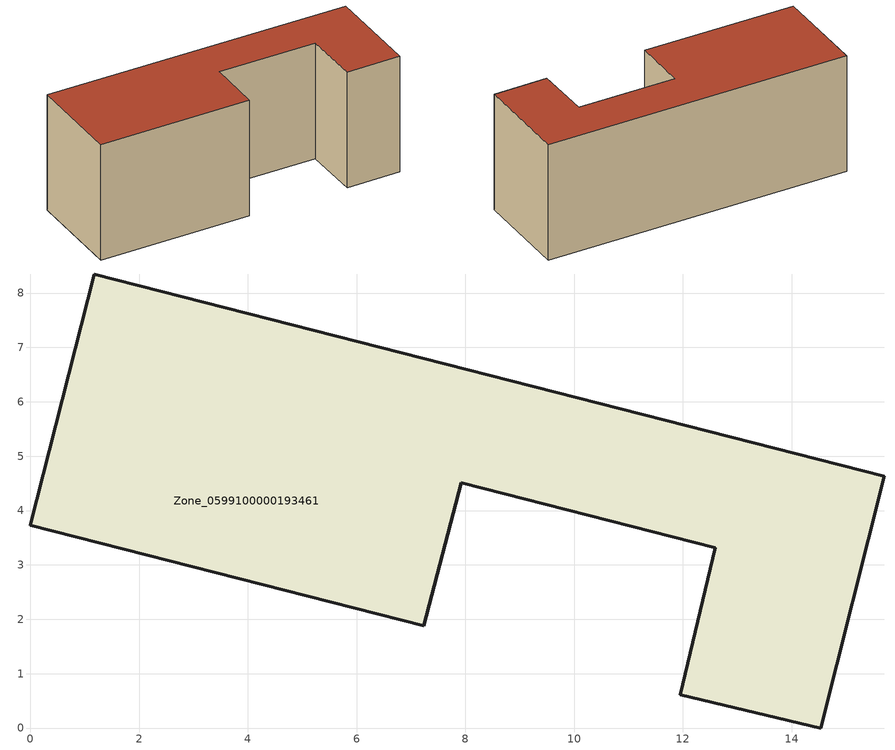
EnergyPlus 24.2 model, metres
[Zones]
Zone_0599100000193461
 floor ground (C_G): 0,3.73 1.17,8.35 15.7,4.63 14.53,0 11.95,0.61 12.59,3.32 7.92,4.51 7.23,1.88 z0
 wall outside (C_F): 1.17,8.35 0,3.73 7.23,1.88 7.92,4.51 12.59,3.32 11.95,0.61 14.53,0 15.7,4.63 1.17,8.35 z0:5.95
 roof outside (C_R): 14.53,0 15.7,4.63 1.17,8.35 0,3.73 7.23,1.88 7.92,4.51 12.59,3.32 11.95,0.61 z5.95
[BUILDING]
Pand.0599100000193461: North Axis=0; Terrain=City; Loads Convergence Tolerance Value=0.04; Temperature Convergence Tolerance Value=0.4; Solar Distribution=FullExterior; Maximum Number of Warmup Days=25; Minimum Number of Warmup Days=1
[Site:Location]
Rotterdam.The.Hague.AP_ZH_NLD Design_Conditions: Latitude=51.96; Longitude=4.45; Time Zone=1; Elevation=-4.5
[SITE:GROUNDTEMPERATURE:BUILDINGSURFACE]
18, 18, 18, 18, 18, 18, 18, 18, 18, 18, 18, 18
[MATERIAL] Thermal Absorptance=0.9; Solar Absorptance=0.7; Visible Absorptance=0.7
Name | Roughness | Thickness | Conductivity | Density | Specific Heat
G.TC.1946 | MediumSmooth | 0.15 | 1 | 540 | 1210
F.TC.1946 | Rough | 0.3 | 0.857143 | 1920 | 840
R.TC.1946 | MediumRough | 0.2 | 0.909091 | 1500 | 1000
[CONSTRUCTION]
C_G: G.TC.1946
C_F: F.TC.1946
C_R: R.TC.1946
[ZONE]
Zone_0599100000193461: Type=1; Multiplier=1; Ceiling Height=Autocalculate; Volume=Autocalculate; Floor Area=autocalculate; Part of Total Floor Area=Yes
[ZONEINFILTRATION:DESIGNFLOWRATE]
Infil_Zone_0599100000193461: Zone or ZoneList or Space or SpaceList=Zone_0599100000193461; Schedule=AlwaysOn; Design Flow Rate Calculation Method=Flow/Area; Flow Rate per Floor Area=0.003; Constant Term Coefficient=1; Temperature Term Coefficient=0; Velocity Term Coefficient=0; Velocity Squared Term Coefficient=0
[HVACTEMPLATE:ZONE:IDEALLOADSAIRSYSTEM]
Zone_0599100000193461: Maximum Heating Supply Air Temperature=50; Minimum Cooling Supply Air Temperature=13; Maximum Heating Supply Air Humidity Ratio=0.0156; Minimum Cooling Supply Air Humidity Ratio=0.0077; Heating Limit=NoLimit; Cooling Limit=NoLimit; Dehumidification Control Type=ConstantSensibleHeatRatio; Cooling Sensible Heat Ratio=0.7; Dehumidification Setpoint=60; Humidification Control Type=None; Humidification Setpoint=30; Outdoor Air Method=None; Outdoor Air Flow Rate per Person=0.00944; Outdoor Air Flow Rate per Zone Floor Area=0; Outdoor Air Flow Rate per Zone=0; Demand Controlled Ventilation Type=None; Outdoor Air Economizer Type=NoEconomizer; Heat Recovery Type=None; Sensible Heat Recovery Effectiveness=0.7; Latent Heat Recovery Effectiveness=0.65
[ZONECONTROL:THERMOSTAT]
ThermostatControl_Zone_0599100000193461: Zone or ZoneList=Zone_0599100000193461; Control Type Schedule=DualSetpointControlType; Control 1=Thermostat_Zone_0599100000193461; Temperature Difference Between Cutout And Setpoint=0
[THERMOSTATSETPOINT:DUALSETPOINT]
Thermostat_Zone_0599100000193461: Heating Setpoint Temperature Schedule=HeatingSetpoint_Zone_0599100000193461; Cooling Setpoint Temperature Schedule=CoolingSetpoint_Zone_0599100000193461
[SCHEDULE:COMPACT]
HeatingSetpoint_Zone_0599100000193461: Through: 12/31, For: AllDays, Until: 24:00, 21
CoolingSetpoint_Zone_0599100000193461: Through: 12/31, For: AllDays, Until: 24:00, 24
DualSetpointControlType: Through: 12/31, For: AllDays, Until: 24:00, 4
AlwaysOn: Through: 12/31, For: AllDays, Until: 24:00, 1
